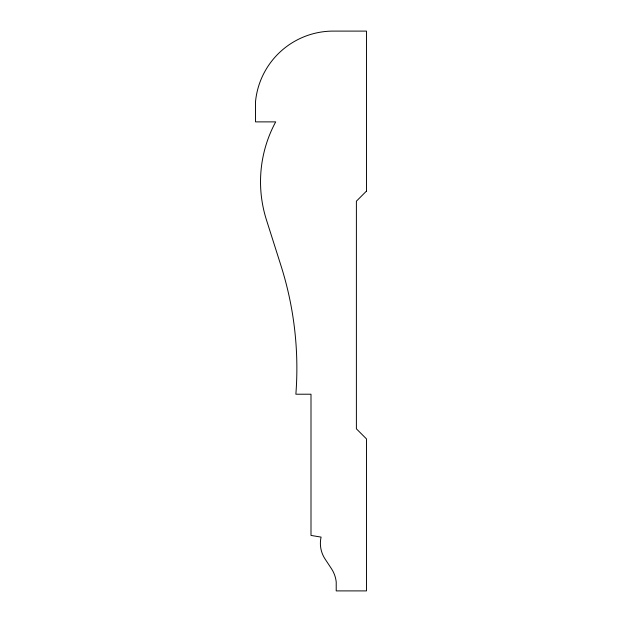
<?xml version="1.0" encoding="UTF-8"?>
<svg xmlns="http://www.w3.org/2000/svg" width="622" height="622" viewBox="0 0 622 622"><rect width="100%" height="100%" fill="white"/><g stroke="black" fill="none" stroke-linecap="round" stroke-linejoin="round"><path stroke-width="0.93" d="M366.475 191.094L356.39 201.178L356.39 428.815L366.475 438.899L366.475 590.9L336.214 590.9L336.214 581.935A29.903 29.903 0 0 0 331.464 568.71L325.065 558.991A28.387 28.387 0 0 1 321.084 537.105L311 535.425L311 394.216L295.87 394.216A339.239 339.239 0 0 0 280.965 265.625L266.426 219.838A125.815 125.815 0 0 1 275.694 121.881L255.525 121.881L255.525 101.573A78.108 78.108 0 0 1 332.817 31.1L366.475 31.1L366.475 191.094"/></g></svg>
